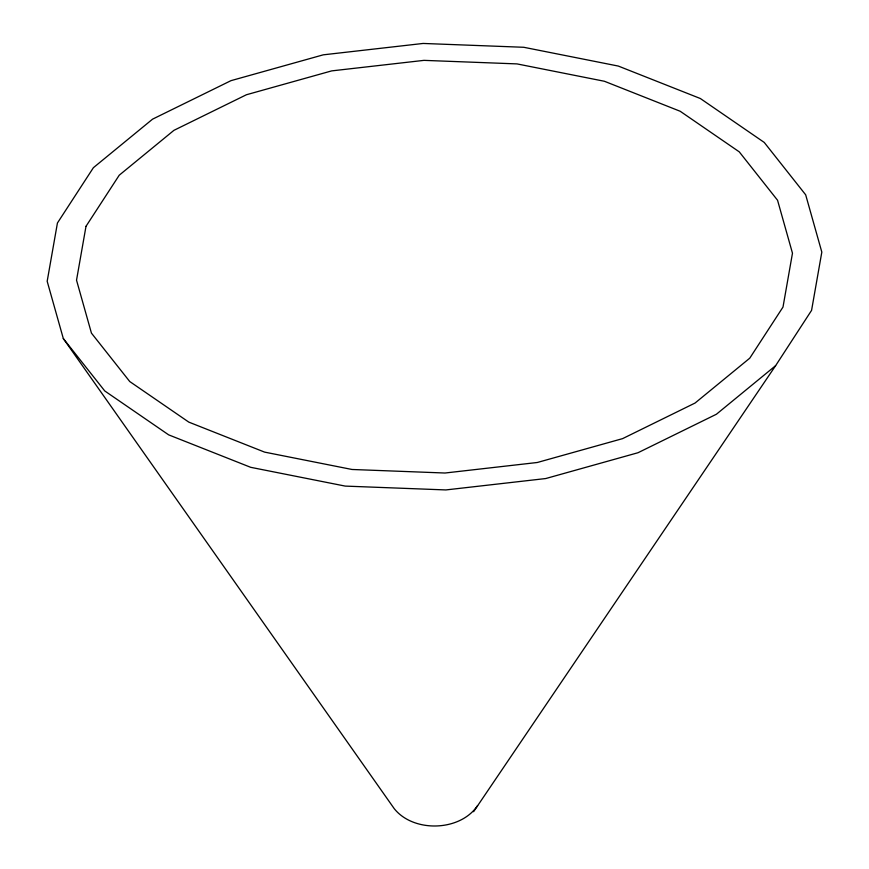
<?xml version="1.0" encoding="UTF-8"?>
<svg xmlns="http://www.w3.org/2000/svg" width="869" height="869" viewBox="0 0 869 869"><rect width="100%" height="100%" fill="white"/><g stroke="black" fill="none" stroke-linecap="round" stroke-linejoin="round"><path stroke-width="1.3" d="M473.583 811.711L775.615 365.675L811.57 310.374L821.824 252.097L805.682 194.819L764.242 142.429L700.338 98.512L618.315 66.066L523.768 47.284L423.127 43.45L323.268 54.834L230.991 80.654L152.575 119.151L93.385 167.706L57.43 223.007L47.176 281.284L63.318 338.562L394.254 808.691C413.633 832.926 460.298 831.535 477.592 805.552M775.615 365.675L716.425 414.231L638.009 452.727L545.732 478.547L445.873 489.931L345.232 486.097L250.685 467.316L168.662 434.858L104.758 390.952L63.318 338.562M85.998 226.32L76.526 280.176L91.441 333.12L129.742 381.534L188.801 422.117L264.611 452.119L351.999 469.477L445.015 473.018L537.303 462.493L622.595 438.628L695.059 403.042L749.773 358.169L783.002 307.061L792.474 253.205L777.559 200.261L739.258 151.847L680.199 111.265L604.389 81.262L517.001 63.904L423.985 60.363L331.697 70.889L246.405 94.754L173.941 130.328L119.227 175.212L85.998 226.32"/></g></svg>
